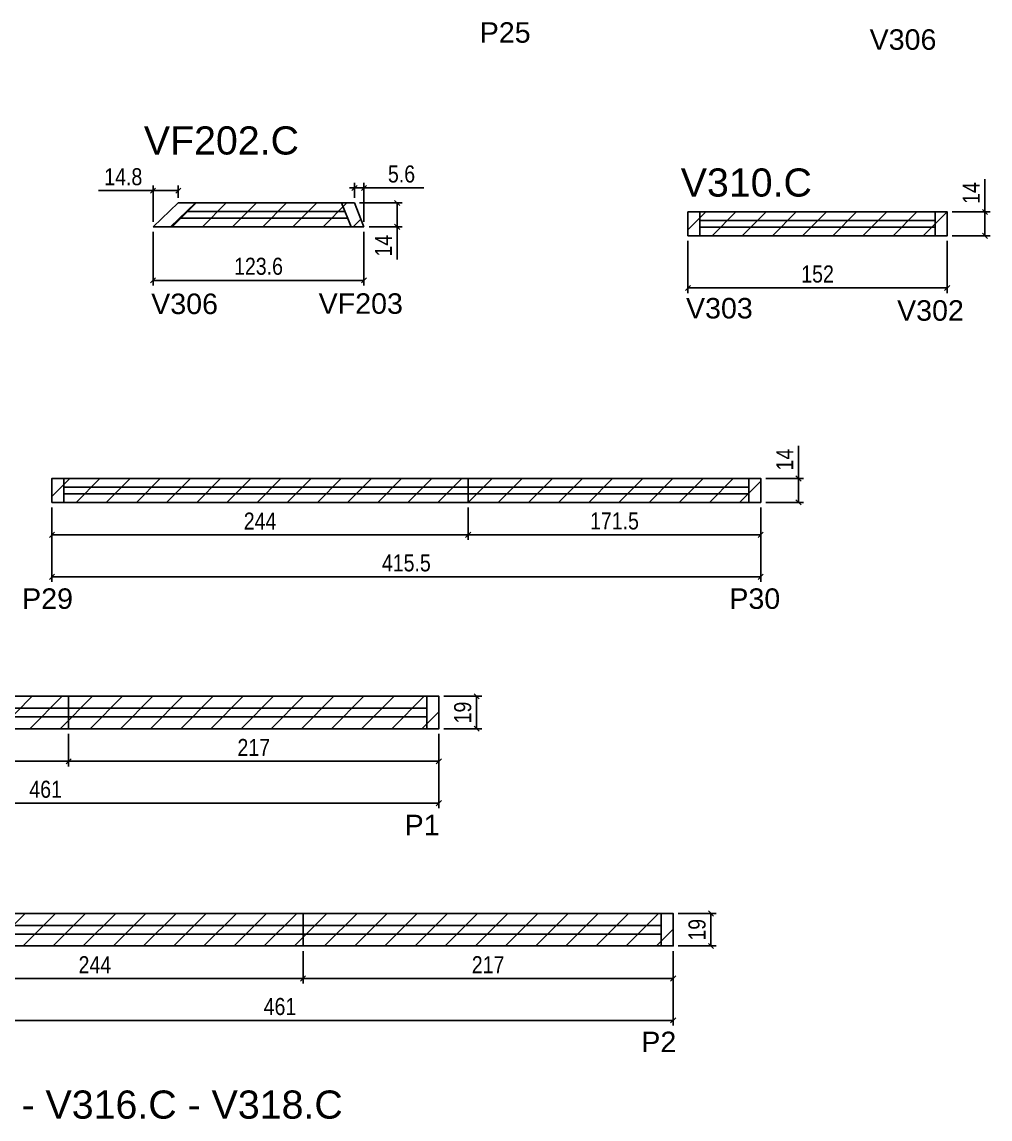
# Model space of a CAD drawing. Header units: millimetres. Extents: x 3391 to 4757, y -286 to 2446.
# Drawn here: x 4059 to 4626, y 424 to 1067 of the extents above; entities that cross this region are included whole.
import ezdxf

# ---------------------------------------------------------------- set-up
doc = ezdxf.new("R2010")
doc.units = ezdxf.units.MM
for name, color, linetype in [('5', 5, 'Continuous'), ('COTA', 241, 'Continuous'), ('NOMENCLATURA', 7, 'Continuous'), ('Painéis', 200, 'Continuous'), ('SARR_2.2x7', 40, 'Continuous'), ('SARR_EDITAR', 141, 'Continuous')]:
    doc.layers.add(name, color=color, linetype=linetype)
doc.layers.add('REAPROVEITAMENTO', color=251, linetype='Continuous', lineweight=9)
doc.styles.add('COTA TECNICA', font='techl___.ttf', dxfattribs={"height": 10})
doc.styles.add('COTA TECNICA-50', font='techl___.ttf', dxfattribs={"height": 10})
doc.styles.get("Standard").update_dxf_attribs({"font": 'arial.ttf'})
doc.dimstyles.new('COTA PAINEL-50', dxfattribs={"dimtxt": 10, "dimasz": 3, "dimexe": 3, "dimexo": 3, "dimgap": 3, "dimtad": 1, "dimdec": 1, "dimzin": 12, "dimdsep": 46, "dimtxsty": 'COTA TECNICA-50', "dimblk1": 'OBLIQUE', "dimblk2": 'OBLIQUE', "dimsah": 1, "dimcen": 0.9, "dimclrd": 4, "dimclre": 4, "dimclrt": 240, "dimadec": 1, "dimazin": 3, "dimtfac": 1, "dimtdec": 1, "dimtmove": 0, "dimatfit": 3, "dimfxl": 1, "dimtolj": 1, "dimtzin": 12, "dimarcsym": 0})
doc.dimstyles.new('PAINEL', dxfattribs={"dimtxt": 10, "dimasz": 3, "dimexe": 3, "dimexo": 3, "dimgap": 3, "dimtad": 1, "dimdec": 1, "dimzin": 12, "dimdsep": 46, "dimtxsty": 'COTA TECNICA', "dimblk1": 'OBLIQUE', "dimblk2": 'OBLIQUE', "dimsah": 1, "dimcen": 0.9, "dimclrd": 4, "dimclre": 4, "dimclrt": 240, "dimadec": 1, "dimazin": 3, "dimtfac": 1, "dimtdec": 1, "dimtmove": 0, "dimatfit": 3, "dimfxl": 1, "dimtolj": 1, "dimtzin": 12, "dimarcsym": 0})

# ---------------------------------------------------------------- blocks, each defined once
blk = doc.blocks.new('_Oblique')
at = {"color": 0, "linetype": 'ByBlock', "lineweight": -2}
blk.add_line((-0.5, -0.5), (0.5, 0.5), dxfattribs=at)
blk = doc.blocks.new('*D38')
at = {"layer": 'COTA', "color": 4, "linetype": 'ByBlock', "lineweight": -2, "transparency": 16777216}
for p, q in [((4076.21, 782.47), (4076.21, 763.42)), ((4320.21, 782.47), (4320.21, 763.42)), ((4076.21, 766.42), (4320.21, 766.42))]:
    blk.add_line(p, q, dxfattribs=at)
at = {"layer": 'Defpoints', "color": 0, "linetype": 'ByBlock', "transparency": 16777216}
for p in [(4076.21, 785.47), (4320.21, 785.47), (4320.21, 766.42)]:
    blk.add_point(p, dxfattribs=at)
at = {"layer": 'COTA', "color": 4, "linetype": 'ByBlock', "lineweight": -2, "transparency": 16777216, "xscale": 3, "yscale": 3, "zscale": 3, "rotation": 180}
blk.add_blockref('_Oblique', (4076.21, 766.42), dxfattribs=at)
at = {"layer": 'COTA', "color": 4, "linetype": 'ByBlock', "lineweight": -2, "transparency": 16777216, "xscale": 3, "yscale": 3, "zscale": 3}
blk.add_blockref('_Oblique', (4320.21, 766.42), dxfattribs=at)
at = {"layer": 'COTA', "color": 240, "linetype": 'ByBlock', "transparency": 16777216, "insert": (4198.21, 774.49), "char_height": 10, "attachment_point": 5, "style": 'COTA TECNICA-50'}
blk.add_mtext('\\A1;244', dxfattribs=at)
blk = doc.blocks.new('*D39')
at = {"layer": 'COTA', "color": 4, "linetype": 'ByBlock', "lineweight": -2, "transparency": 16777216}
for p, q in [((4320.21, 782.47), (4320.21, 763.42)), ((4491.71, 782.47), (4491.71, 763.42)), ((4320.21, 766.42), (4491.71, 766.42))]:
    blk.add_line(p, q, dxfattribs=at)
at = {"layer": 'Defpoints', "color": 0, "linetype": 'ByBlock', "transparency": 16777216}
for p in [(4320.21, 785.47), (4491.71, 785.47), (4491.71, 766.42)]:
    blk.add_point(p, dxfattribs=at)
at = {"layer": 'COTA', "color": 4, "linetype": 'ByBlock', "lineweight": -2, "transparency": 16777216, "xscale": 3, "yscale": 3, "zscale": 3, "rotation": 180}
blk.add_blockref('_Oblique', (4320.21, 766.42), dxfattribs=at)
at = {"layer": 'COTA', "color": 4, "linetype": 'ByBlock', "lineweight": -2, "transparency": 16777216, "xscale": 3, "yscale": 3, "zscale": 3}
blk.add_blockref('_Oblique', (4491.71, 766.42), dxfattribs=at)
at = {"layer": 'COTA', "color": 240, "linetype": 'ByBlock', "transparency": 16777216, "insert": (4405.96, 774.53), "char_height": 10, "attachment_point": 5, "style": 'COTA TECNICA-50'}
blk.add_mtext('\\A1;171.5', dxfattribs=at)
blk = doc.blocks.new('*D169')
at = {"layer": 'COTA', "color": 4, "lineweight": -2, "transparency": 16777216}
for p, q in [((4076.21, 782.47), (4076.21, 738.84)), ((4491.71, 782.47), (4491.71, 738.84)), ((4076.21, 741.84), (4491.71, 741.84))]:
    blk.add_line(p, q, dxfattribs=at)
at = {"layer": 'Defpoints', "color": 0, "transparency": 16777216}
for p in [(4076.21, 785.47), (4491.71, 785.47), (4491.71, 741.84)]:
    blk.add_point(p, dxfattribs=at)
at = {"layer": 'COTA', "color": 4, "lineweight": -2, "transparency": 16777216, "xscale": 3, "yscale": 3, "zscale": 3, "rotation": 180}
blk.add_blockref('_Oblique', (4076.21, 741.84), dxfattribs=at)
at = {"layer": 'COTA', "color": 4, "lineweight": -2, "transparency": 16777216, "xscale": 3, "yscale": 3, "zscale": 3}
blk.add_blockref('_Oblique', (4491.71, 741.84), dxfattribs=at)
at = {"layer": 'COTA', "color": 240, "transparency": 16777216, "insert": (4283.96, 749.95), "char_height": 10, "attachment_point": 5, "style": 'COTA TECNICA'}
blk.add_mtext('\\A1;415.5', dxfattribs=at)
blk = doc.blocks.new('*D170')
at = {"layer": 'COTA', "color": 4, "lineweight": -2, "transparency": 16777216}
for p, q in [((4513.83, 799.47), (4513.83, 818.59)), ((4494.71, 799.47), (4516.83, 799.47)), ((4513.83, 785.47), (4513.83, 799.47)), ((4494.71, 785.47), (4516.83, 785.47))]:
    blk.add_line(p, q, dxfattribs=at)
at = {"layer": 'Defpoints', "color": 0, "transparency": 16777216}
for p in [(4491.71, 799.47), (4513.83, 799.47), (4491.71, 785.47)]:
    blk.add_point(p, dxfattribs=at)
at = {"layer": 'COTA', "color": 4, "lineweight": -2, "transparency": 16777216, "xscale": 3, "yscale": 3, "zscale": 3}
for p, rotation in [((4513.83, 799.47), 90), ((4513.83, 785.47), 270)]:
    blk.add_blockref('_Oblique', p, dxfattribs=dict(at, rotation=rotation))
at = {"layer": 'COTA', "color": 240, "transparency": 16777216, "insert": (4505.76, 810.53), "char_height": 10, "attachment_point": 5, "rotation": 90, "style": 'COTA TECNICA'}
blk.add_mtext('\\A1;14', dxfattribs=at)
blk = doc.blocks.new('*D48')
at = {"layer": 'COTA', "color": 4, "linetype": 'ByBlock', "lineweight": -2, "transparency": 16777216}
for p, q in [((3842.02, 649.81), (3842.02, 630.76)), ((4086.02, 649.81), (4086.02, 630.76)), ((3842.02, 633.76), (4086.02, 633.76))]:
    blk.add_line(p, q, dxfattribs=at)
at = {"layer": 'Defpoints', "color": 0, "linetype": 'ByBlock', "transparency": 16777216}
for p in [(3842.02, 652.81), (4086.02, 652.81), (4086.02, 633.76)]:
    blk.add_point(p, dxfattribs=at)
at = {"layer": 'COTA', "color": 4, "linetype": 'ByBlock', "lineweight": -2, "transparency": 16777216, "xscale": 3, "yscale": 3, "zscale": 3, "rotation": 180}
blk.add_blockref('_Oblique', (3842.02, 633.76), dxfattribs=at)
at = {"layer": 'COTA', "color": 4, "linetype": 'ByBlock', "lineweight": -2, "transparency": 16777216, "xscale": 3, "yscale": 3, "zscale": 3}
blk.add_blockref('_Oblique', (4086.02, 633.76), dxfattribs=at)
at = {"layer": 'COTA', "color": 240, "linetype": 'ByBlock', "transparency": 16777216, "insert": (3964.02, 641.83), "char_height": 10, "attachment_point": 5, "style": 'COTA TECNICA-50'}
blk.add_mtext('\\A1;244', dxfattribs=at)
blk = doc.blocks.new('*D49')
at = {"layer": 'COTA', "color": 4, "linetype": 'ByBlock', "lineweight": -2, "transparency": 16777216}
for p, q in [((4086.02, 649.81), (4086.02, 630.76)), ((4303.02, 649.81), (4303.02, 630.76)), ((4086.02, 633.76), (4303.02, 633.76))]:
    blk.add_line(p, q, dxfattribs=at)
at = {"layer": 'Defpoints', "color": 0, "linetype": 'ByBlock', "transparency": 16777216}
for p in [(4086.02, 652.81), (4303.02, 652.81), (4303.02, 633.76)]:
    blk.add_point(p, dxfattribs=at)
at = {"layer": 'COTA', "color": 4, "linetype": 'ByBlock', "lineweight": -2, "transparency": 16777216, "xscale": 3, "yscale": 3, "zscale": 3, "rotation": 180}
blk.add_blockref('_Oblique', (4086.02, 633.76), dxfattribs=at)
at = {"layer": 'COTA', "color": 4, "linetype": 'ByBlock', "lineweight": -2, "transparency": 16777216, "xscale": 3, "yscale": 3, "zscale": 3}
blk.add_blockref('_Oblique', (4303.02, 633.76), dxfattribs=at)
at = {"layer": 'COTA', "color": 240, "linetype": 'ByBlock', "transparency": 16777216, "insert": (4194.52, 641.83), "char_height": 10, "attachment_point": 5, "style": 'COTA TECNICA-50'}
blk.add_mtext('\\A1;217', dxfattribs=at)
blk = doc.blocks.new('*D175')
at = {"layer": 'COTA', "color": 4, "lineweight": -2, "transparency": 16777216}
for p, q in [((3842.02, 649.81), (3842.02, 606.18)), ((4303.02, 649.81), (4303.02, 606.18)), ((3842.02, 609.18), (4303.02, 609.18))]:
    blk.add_line(p, q, dxfattribs=at)
at = {"layer": 'Defpoints', "color": 0, "transparency": 16777216}
for p in [(3842.02, 652.81), (4303.02, 652.81), (4303.02, 609.18)]:
    blk.add_point(p, dxfattribs=at)
at = {"layer": 'COTA', "color": 4, "lineweight": -2, "transparency": 16777216, "xscale": 3, "yscale": 3, "zscale": 3, "rotation": 180}
blk.add_blockref('_Oblique', (3842.02, 609.18), dxfattribs=at)
at = {"layer": 'COTA', "color": 4, "lineweight": -2, "transparency": 16777216, "xscale": 3, "yscale": 3, "zscale": 3}
blk.add_blockref('_Oblique', (4303.02, 609.18), dxfattribs=at)
at = {"layer": 'COTA', "color": 240, "transparency": 16777216, "insert": (4072.52, 617.28), "char_height": 10, "attachment_point": 5, "style": 'COTA TECNICA'}
blk.add_mtext('\\A1;461', dxfattribs=at)
blk = doc.blocks.new('*D6')
at = {"layer": 'COTA', "color": 4, "lineweight": -2, "transparency": 16777216}
for p, q in [((4306.02, 671.81), (4328.14, 671.81)), ((4325.14, 652.81), (4325.14, 671.81)), ((4306.02, 652.81), (4328.14, 652.81))]:
    blk.add_line(p, q, dxfattribs=at)
at = {"layer": 'Defpoints', "color": 0, "transparency": 16777216}
for p in [(4303.02, 671.81), (4325.14, 671.81), (4303.02, 652.81)]:
    blk.add_point(p, dxfattribs=at)
at = {"layer": 'COTA', "color": 4, "lineweight": -2, "transparency": 16777216, "xscale": 3, "yscale": 3, "zscale": 3}
for p, rotation in [((4325.14, 671.81), 90), ((4325.14, 652.81), 270)]:
    blk.add_blockref('_Oblique', p, dxfattribs=dict(at, rotation=rotation))
at = {"layer": 'COTA', "color": 240, "transparency": 16777216, "insert": (4317.05, 662.31), "char_height": 10, "attachment_point": 5, "rotation": 90, "style": 'COTA TECNICA'}
blk.add_mtext('\\A1;19', dxfattribs=at)
blk = doc.blocks.new('*D132')
at = {"layer": 'COTA', "color": 4, "linetype": 'ByBlock', "lineweight": -2, "transparency": 16777216}
for p, q in [((3979.39, 522.5), (3979.39, 503.45)), ((4223.39, 522.5), (4223.39, 503.45)), ((3979.39, 506.45), (4223.39, 506.45))]:
    blk.add_line(p, q, dxfattribs=at)
at = {"layer": 'Defpoints', "color": 0, "linetype": 'ByBlock', "transparency": 16777216}
for p in [(3979.39, 525.5), (4223.39, 525.5), (4223.39, 506.45)]:
    blk.add_point(p, dxfattribs=at)
at = {"layer": 'COTA', "color": 4, "linetype": 'ByBlock', "lineweight": -2, "transparency": 16777216, "xscale": 3, "yscale": 3, "zscale": 3, "rotation": 180}
blk.add_blockref('_Oblique', (3979.39, 506.45), dxfattribs=at)
at = {"layer": 'COTA', "color": 4, "linetype": 'ByBlock', "lineweight": -2, "transparency": 16777216, "xscale": 3, "yscale": 3, "zscale": 3}
blk.add_blockref('_Oblique', (4223.39, 506.45), dxfattribs=at)
at = {"layer": 'COTA', "color": 240, "linetype": 'ByBlock', "transparency": 16777216, "insert": (4101.39, 514.52), "char_height": 10, "attachment_point": 5, "style": 'COTA TECNICA-50'}
blk.add_mtext('\\A1;244', dxfattribs=at)
blk = doc.blocks.new('*D95')
at = {"layer": 'COTA', "color": 4, "linetype": 'ByBlock', "lineweight": -2, "transparency": 16777216}
for p, q in [((4223.39, 522.5), (4223.39, 503.45)), ((4440.39, 522.5), (4440.39, 503.45)), ((4223.39, 506.45), (4440.39, 506.45))]:
    blk.add_line(p, q, dxfattribs=at)
at = {"layer": 'Defpoints', "color": 0, "linetype": 'ByBlock', "transparency": 16777216}
for p in [(4223.39, 525.5), (4440.39, 525.5), (4440.39, 506.45)]:
    blk.add_point(p, dxfattribs=at)
at = {"layer": 'COTA', "color": 4, "linetype": 'ByBlock', "lineweight": -2, "transparency": 16777216, "xscale": 3, "yscale": 3, "zscale": 3, "rotation": 180}
blk.add_blockref('_Oblique', (4223.39, 506.45), dxfattribs=at)
at = {"layer": 'COTA', "color": 4, "linetype": 'ByBlock', "lineweight": -2, "transparency": 16777216, "xscale": 3, "yscale": 3, "zscale": 3}
blk.add_blockref('_Oblique', (4440.39, 506.45), dxfattribs=at)
at = {"layer": 'COTA', "color": 240, "linetype": 'ByBlock', "transparency": 16777216, "insert": (4331.89, 514.52), "char_height": 10, "attachment_point": 5, "style": 'COTA TECNICA-50'}
blk.add_mtext('\\A1;217', dxfattribs=at)
blk = doc.blocks.new('*D196')
at = {"layer": 'COTA', "color": 4, "lineweight": -2, "transparency": 16777216}
for p, q in [((3979.39, 522.5), (3979.39, 478.87)), ((4440.39, 522.5), (4440.39, 478.87)), ((3979.39, 481.87), (4440.39, 481.87))]:
    blk.add_line(p, q, dxfattribs=at)
at = {"layer": 'Defpoints', "color": 0, "transparency": 16777216}
for p in [(3979.39, 525.5), (4440.39, 525.5), (4440.39, 481.87)]:
    blk.add_point(p, dxfattribs=at)
at = {"layer": 'COTA', "color": 4, "lineweight": -2, "transparency": 16777216, "xscale": 3, "yscale": 3, "zscale": 3, "rotation": 180}
blk.add_blockref('_Oblique', (3979.39, 481.87), dxfattribs=at)
at = {"layer": 'COTA', "color": 4, "lineweight": -2, "transparency": 16777216, "xscale": 3, "yscale": 3, "zscale": 3}
blk.add_blockref('_Oblique', (4440.39, 481.87), dxfattribs=at)
at = {"layer": 'COTA', "color": 240, "transparency": 16777216, "insert": (4209.89, 489.97), "char_height": 10, "attachment_point": 5, "style": 'COTA TECNICA'}
blk.add_mtext('\\A1;461', dxfattribs=at)
blk = doc.blocks.new('*D96')
at = {"layer": 'COTA', "color": 4, "lineweight": -2, "transparency": 16777216}
for p, q in [((4443.39, 544.5), (4465.51, 544.5)), ((4462.51, 525.5), (4462.51, 544.5)), ((4443.39, 525.5), (4465.51, 525.5))]:
    blk.add_line(p, q, dxfattribs=at)
at = {"layer": 'Defpoints', "color": 0, "transparency": 16777216}
for p in [(4440.39, 544.5), (4462.51, 544.5), (4440.39, 525.5)]:
    blk.add_point(p, dxfattribs=at)
at = {"layer": 'COTA', "color": 4, "lineweight": -2, "transparency": 16777216, "xscale": 3, "yscale": 3, "zscale": 3}
for p, rotation in [((4462.51, 544.5), 90), ((4462.51, 525.5), 270)]:
    blk.add_blockref('_Oblique', p, dxfattribs=dict(at, rotation=rotation))
at = {"layer": 'COTA', "color": 240, "transparency": 16777216, "insert": (4454.42, 535), "char_height": 10, "attachment_point": 5, "rotation": 90, "style": 'COTA TECNICA'}
blk.add_mtext('\\A1;19', dxfattribs=at)
blk = doc.blocks.new('*D92')
at = {"layer": 'Defpoints', "color": 0, "transparency": 16777216}
for p in [(4135.48, 946.96), (4259.13, 946.96), (4135.48, 915.54)]:
    blk.add_point(p, dxfattribs=at)
at = {"layer": 'Painéis', "color": 4, "lineweight": -2, "transparency": 16777216}
for p, q in [((4135.48, 943.96), (4135.48, 912.54)), ((4259.13, 943.96), (4259.13, 912.54)), ((4259.13, 915.54), (4135.48, 915.54))]:
    blk.add_line(p, q, dxfattribs=at)
at = {"layer": 'Painéis', "color": 4, "lineweight": -2, "transparency": 16777216, "xscale": 3, "yscale": 3, "zscale": 3, "rotation": 180}
blk.add_blockref('_Oblique', (4135.48, 915.54), dxfattribs=at)
at = {"layer": 'Painéis', "color": 4, "lineweight": -2, "transparency": 16777216, "xscale": 3, "yscale": 3, "zscale": 3}
blk.add_blockref('_Oblique', (4259.13, 915.54), dxfattribs=at)
at = {"layer": 'Painéis', "color": 240, "transparency": 16777216, "insert": (4197.3, 923.76), "char_height": 10, "attachment_point": 5, "style": 'COTA TECNICA'}
blk.add_mtext('\\A1;123.6', dxfattribs=at)
blk = doc.blocks.new('*D93')
at = {"layer": 'Defpoints', "color": 0, "transparency": 16777216}
for p in [(4253.55, 960.96), (4259.13, 946.96), (4278.6, 946.96)]:
    blk.add_point(p, dxfattribs=at)
at = {"layer": 'Painéis', "color": 4, "lineweight": -2, "transparency": 16777216}
for p, q in [((4256.55, 960.96), (4281.6, 960.96)), ((4278.6, 960.96), (4278.6, 946.96)), ((4262.13, 946.96), (4281.6, 946.96)), ((4278.6, 946.96), (4278.6, 927.85))]:
    blk.add_line(p, q, dxfattribs=at)
at = {"layer": 'Painéis', "color": 4, "lineweight": -2, "transparency": 16777216, "xscale": 3, "yscale": 3, "zscale": 3}
for p, rotation in [((4278.6, 960.96), 90), ((4278.6, 946.96), 270)]:
    blk.add_blockref('_Oblique', p, dxfattribs=dict(at, rotation=rotation))
at = {"layer": 'Painéis', "color": 240, "transparency": 16777216, "insert": (4270.53, 935.9), "char_height": 10, "attachment_point": 5, "rotation": 90, "style": 'COTA TECNICA'}
blk.add_mtext('\\A1;14', dxfattribs=at)
blk = doc.blocks.new('*D94')
at = {"layer": 'Defpoints', "color": 0, "transparency": 16777216}
for p in [(4253.55, 969.74), (4253.55, 960.96), (4259.13, 946.96)]:
    blk.add_point(p, dxfattribs=at)
at = {"layer": 'Painéis', "color": 4, "lineweight": -2, "transparency": 16777216}
for p, q in [((4253.55, 963.96), (4253.55, 972.74)), ((4259.13, 949.96), (4259.13, 972.74)), ((4253.55, 969.74), (4250.55, 969.74)), ((4253.55, 969.74), (4259.13, 969.74)), ((4259.13, 969.74), (4294.22, 969.74))]:
    blk.add_line(p, q, dxfattribs=at)
at = {"layer": 'Painéis', "color": 4, "lineweight": -2, "transparency": 16777216, "xscale": 3, "yscale": 3, "zscale": 3}
blk.add_blockref('_Oblique', (4253.55, 969.74), dxfattribs=at)
at = {"layer": 'Painéis', "color": 4, "lineweight": -2, "transparency": 16777216, "xscale": 3, "yscale": 3, "zscale": 3, "rotation": 180}
blk.add_blockref('_Oblique', (4259.13, 969.74), dxfattribs=at)
at = {"layer": 'Painéis', "color": 240, "transparency": 16777216, "insert": (4281.14, 977.85), "char_height": 10, "attachment_point": 5, "style": 'COTA TECNICA'}
blk.add_mtext('\\A1;5.6', dxfattribs=at)
blk = doc.blocks.new('*D195')
at = {"layer": 'Defpoints', "color": 0, "transparency": 16777216}
for p in [(4135.48, 968.14), (4150.27, 960.96), (4135.48, 946.96)]:
    blk.add_point(p, dxfattribs=at)
at = {"layer": 'Painéis', "color": 4, "lineweight": -2, "transparency": 16777216}
for p, q in [((4135.48, 949.96), (4135.48, 971.14)), ((4150.27, 963.96), (4150.27, 971.14)), ((4135.48, 968.14), (4103.6, 968.14)), ((4150.27, 968.14), (4135.48, 968.14))]:
    blk.add_line(p, q, dxfattribs=at)
at = {"layer": 'Painéis', "color": 4, "lineweight": -2, "transparency": 16777216, "xscale": 3, "yscale": 3, "zscale": 3, "rotation": 180}
blk.add_blockref('_Oblique', (4135.48, 968.14), dxfattribs=at)
at = {"layer": 'Painéis', "color": 4, "lineweight": -2, "transparency": 16777216, "xscale": 3, "yscale": 3, "zscale": 3}
blk.add_blockref('_Oblique', (4150.27, 968.14), dxfattribs=at)
at = {"layer": 'Painéis', "color": 240, "transparency": 16777216, "insert": (4118.04, 976.23), "char_height": 10, "attachment_point": 5, "style": 'COTA TECNICA'}
blk.add_mtext('\\A1;14.8', dxfattribs=at)
blk = doc.blocks.new('*D152')
at = {"layer": 'COTA', "color": 4, "linetype": 'ByBlock', "lineweight": -2, "transparency": 16777216}
for p, q in [((4449, 938.69), (4449, 908.13)), ((4601, 938.69), (4601, 908.13)), ((4449, 911.13), (4601, 911.13))]:
    blk.add_line(p, q, dxfattribs=at)
at = {"layer": 'Defpoints', "color": 0, "linetype": 'ByBlock', "transparency": 16777216}
for p in [(4449, 941.69), (4601, 941.69), (4601, 911.13)]:
    blk.add_point(p, dxfattribs=at)
at = {"layer": 'COTA', "color": 4, "linetype": 'ByBlock', "lineweight": -2, "transparency": 16777216, "xscale": 3, "yscale": 3, "zscale": 3, "rotation": 180}
blk.add_blockref('_Oblique', (4449, 911.13), dxfattribs=at)
at = {"layer": 'COTA', "color": 4, "linetype": 'ByBlock', "lineweight": -2, "transparency": 16777216, "xscale": 3, "yscale": 3, "zscale": 3}
blk.add_blockref('_Oblique', (4601, 911.13), dxfattribs=at)
at = {"layer": 'COTA', "color": 240, "linetype": 'ByBlock', "transparency": 16777216, "insert": (4525, 919.24), "char_height": 10, "attachment_point": 5, "style": 'COTA TECNICA-50'}
blk.add_mtext('\\A1;152', dxfattribs=at)
blk = doc.blocks.new('*D153')
at = {"layer": 'COTA', "color": 4, "lineweight": -2, "transparency": 16777216}
for p, q in [((4623.12, 955.69), (4623.12, 974.8)), ((4604, 955.69), (4626.12, 955.69)), ((4623.12, 941.69), (4623.12, 955.69)), ((4604, 941.69), (4626.12, 941.69))]:
    blk.add_line(p, q, dxfattribs=at)
at = {"layer": 'Defpoints', "color": 0, "transparency": 16777216}
for p in [(4601, 955.69), (4623.12, 955.69), (4601, 941.69)]:
    blk.add_point(p, dxfattribs=at)
at = {"layer": 'COTA', "color": 4, "lineweight": -2, "transparency": 16777216, "xscale": 3, "yscale": 3, "zscale": 3}
for p, rotation in [((4623.12, 955.69), 90), ((4623.12, 941.69), 270)]:
    blk.add_blockref('_Oblique', p, dxfattribs=dict(at, rotation=rotation))
at = {"layer": 'COTA', "color": 240, "transparency": 16777216, "insert": (4615.04, 966.75), "char_height": 10, "attachment_point": 5, "rotation": 90, "style": 'COTA TECNICA'}
blk.add_mtext('\\A1;14', dxfattribs=at)

msp = doc.modelspace()

# ---------------------------------------------------------------- hatches: boundary and pattern name
at = {"layer": 'REAPROVEITAMENTO'}
h = msp.add_hatch(dxfattribs=at)
h.set_pattern_fill('ANSI31', color=256, scale=100, style=0)
h.set_pattern_definition([(45, (5200.55, 4139.75), (-8.838835, 8.838835), [])])
h.paths.add_polyline_path([(4259.13, 946.96), (4253.55, 960.96), (4150.27, 960.96), (4135.48, 946.96)])
h = msp.add_hatch(dxfattribs=at)
h.set_pattern_fill('ANSI31', color=256, scale=100, style=0)
h.set_pattern_definition([(45, (5499.276, 4134.475), (-8.838835, 8.838835), [])])
h.paths.add_polyline_path([(4601, 941.69), (4601, 955.69), (4449, 955.69), (4449, 941.69)])
h = msp.add_hatch(dxfattribs=at)
h.set_pattern_fill('ANSI31', color=256, scale=100, style=0)
h.set_pattern_definition([(45, (5126.492, 3978.258), (-8.838835, 8.838835), [])])
h.paths.add_polyline_path([(4491.71, 785.47), (4491.71, 799.47), (4076.21, 799.47), (4076.21, 785.47)])
h = msp.add_hatch(dxfattribs=at)
h.set_pattern_fill('ANSI31', color=256, scale=100, style=0)
h.set_pattern_definition([(45, (4892.299, 3850.602), (-8.838835, 8.838835), [])])
h.paths.add_polyline_path([(4303.02, 652.81), (4303.02, 671.81), (3842.02, 671.81), (3842.02, 652.81)])
h = msp.add_hatch(dxfattribs=at)
h.set_pattern_fill('ANSI31', color=256, scale=100, style=0)
h.set_pattern_definition([(45, (5029.671, 3723.288), (-8.838835, 8.838835), [])])
h.paths.add_polyline_path([(4440.39, 525.5), (4440.39, 544.5), (3979.39, 544.5), (3979.39, 525.5)])

# ---------------------------------------------------------------- linework, layer by layer
at = {"layer": 'Painéis'}
for p, q in [((4150.27, 960.96), (4135.48, 946.96)), ((4253.55, 960.96), (4150.27, 960.96)), ((4259.13, 946.96), (4253.55, 960.96)), ((4135.48, 946.96), (4259.13, 946.96))]:
    msp.add_line(p, q, dxfattribs=at)
msp.add_lwpolyline([(4449, 955.69), (4449, 941.69), (4601, 941.69), (4601, 955.69), (4449, 955.69)], dxfattribs=at)
for points in [[(4320.21, 785.47), (4076.21, 785.47), (4076.21, 799.47), (4320.21, 799.47)], [(4320.21, 799.47), (4491.71, 799.47), (4491.71, 785.47), (4320.21, 785.47)], [(4086.02, 652.81), (3842.02, 652.81), (3842.02, 671.81), (4086.02, 671.81)], [(4086.02, 671.81), (4303.02, 671.81), (4303.02, 652.81), (4086.02, 652.81)], [(4223.39, 525.5), (3979.39, 525.5), (3979.39, 544.5), (4223.39, 544.5)], [(4223.39, 544.5), (4440.39, 544.5), (4440.39, 525.5), (4223.39, 525.5)]]:
    msp.add_lwpolyline(points, close=True, dxfattribs=at)
at = {"layer": 'SARR_2.2x7', "linetype": 'Continuous'}
for p, q in [((4160.45, 960.96), (4145.66, 946.96)), ((4251.59, 946.96), (4246.02, 960.96)), ((4456, 955.69), (4456, 941.69)), ((4594, 955.69), (4594, 941.69)), ((4083.21, 799.47), (4083.21, 785.47)), ((4484.71, 799.47), (4484.71, 785.47)), ((4296.02, 671.81), (4296.02, 652.81)), ((3849.02, 664.81), (4086.02, 664.81)), ((4086.02, 664.81), (4296.02, 664.81)), ((4086.02, 659.81), (3849.02, 659.81)), ((4296.02, 659.81), (4086.02, 659.81)), ((4433.39, 544.5), (4433.39, 525.5)), ((3986.39, 537.5), (4223.39, 537.5)), ((4223.39, 537.5), (4433.39, 537.5)), ((4223.39, 532.5), (3986.39, 532.5)), ((4433.39, 532.5), (4223.39, 532.5))]:
    msp.add_line(p, q, dxfattribs=at)
at = {"layer": 'SARR_EDITAR', "linetype": 'Continuous'}
for p, q in [((4150.94, 951.96), (4249.6, 951.96)), ((4248.01, 955.96), (4155.17, 955.96)), ((4594, 950.69), (4456, 950.69)), ((4456, 946.69), (4594, 946.69)), ((4083.21, 794.47), (4320.21, 794.47)), ((4320.21, 794.47), (4484.71, 794.47)), ((4320.21, 790.47), (4083.21, 790.47)), ((4484.71, 790.47), (4320.21, 790.47))]:
    msp.add_line(p, q, dxfattribs=at)

# ---------------------------------------------------------------- texts
at = {"layer": '5', "linetype": 'Continuous'}
for s, p in [('P25', (4326.99, 1054.83)), ('V306', (4555.52, 1050.7)), ('V306', (4134.41, 895.82)), ('VF203', (4232.55, 895.98)), ('V303', (4447.88, 893.25)), ('V302', (4571.62, 891.92)), ('P29', (4058.74, 723.06)), ('P30', (4473.29, 723.06)), ('P1', (4282.96, 590.4)), ('P2', (4421.69, 463.29))]:
    msp.add_text(s, height=12, rotation=359.99996, dxfattribs=at).set_placement(p)
at = {"layer": 'NOMENCLATURA', "linetype": 'Continuous'}
for s, p in [('VF202.C', (4130.09, 989.31)), ('V310.C', (4444.81, 964.66)), ('V314.C - V316.C - V318.C', (3975.11, 424.31))]:
    msp.add_text(s, height=16.5, dxfattribs=at).set_placement(p)

# ---------------------------------------------------------------- dimensions: what is measured, and where the dimension line sits
at = {"layer": 'COTA'}
for base, p1, p2, picture, middle in [((4623.12, 955.69), (4601, 941.69), (4601, 955.69), '*D153', (4615.04, 966.75)), ((4513.83, 799.47), (4491.71, 785.47), (4491.71, 799.47), '*D170', (4505.76, 810.53)), ((4325.14, 671.81), (4303.02, 652.81), (4303.02, 671.81), '*D6', (4317.05, 662.31)), ((4462.51, 544.5), (4440.39, 525.5), (4440.39, 544.5), '*D96', (4454.42, 535))]:
    dim = msp.add_linear_dim(base=base, p1=p1, p2=p2, angle=90, dimstyle='PAINEL', dxfattribs=at)
    dim.commit()
    dim.dimension.update_dxf_attribs({"geometry": picture, "text_midpoint": middle})
at = {"layer": 'COTA', "color": 1, "linetype": 'ByBlock'}
for base, p1, p2, picture, middle in [((4601, 911.13), (4449, 941.69), (4601, 941.69), '*D152', (4525, 919.24)), ((4320.21, 766.42), (4076.21, 785.47), (4320.21, 785.47), '*D38', (4198.21, 774.49)), ((4491.71, 766.42), (4320.21, 785.47), (4491.71, 785.47), '*D39', (4405.96, 774.53)), ((4086.02, 633.76), (3842.02, 652.81), (4086.02, 652.81), '*D48', (3964.02, 641.83)), ((4303.02, 633.76), (4086.02, 652.81), (4303.02, 652.81), '*D49', (4194.52, 641.83)), ((4223.39, 506.45), (3979.39, 525.5), (4223.39, 525.5), '*D132', (4101.39, 514.52)), ((4440.39, 506.45), (4223.39, 525.5), (4440.39, 525.5), '*D95', (4331.89, 514.52))]:
    dim = msp.add_linear_dim(base=base, p1=p1, p2=p2, dimstyle='COTA PAINEL-50', override={"dimarcsym": 1}, dxfattribs=at)
    dim.commit()
    dim.dimension.update_dxf_attribs({"geometry": picture, "text_midpoint": middle})
at = {"layer": 'COTA'}
for base, p1, p2, picture, middle in [((4491.71, 741.84), (4076.21, 785.47), (4491.71, 785.47), '*D169', (4283.96, 749.95)), ((4303.02, 609.18), (3842.02, 652.81), (4303.02, 652.81), '*D175', (4072.52, 617.28)), ((4440.39, 481.87), (3979.39, 525.5), (4440.39, 525.5), '*D196', (4209.89, 489.97))]:
    dim = msp.add_linear_dim(base=base, p1=p1, p2=p2, dimstyle='PAINEL', dxfattribs=at)
    dim.commit()
    dim.dimension.update_dxf_attribs({"geometry": picture, "text_midpoint": middle})
at = {"layer": 'Painéis'}
dim = msp.add_linear_dim(base=(4253.55, 969.74), p1=(4259.13, 946.96), p2=(4253.55, 960.96), dimstyle='PAINEL', dxfattribs=at)
dim.commit()
dim.dimension.update_dxf_attribs({"geometry": '*D94', "text_midpoint": (4281.14, 969.74), "dimtype": 160})
for base, p1, p2, picture, middle in [((4135.48, 968.14), (4150.27, 960.96), (4135.48, 946.96), '*D195', (4118.04, 976.23)), ((4135.4795, 915.5394), (4259.1291, 946.9627), (4135.4795, 946.9627), '*D92', (4197.3043, 923.7587))]:
    dim = msp.add_linear_dim(base=base, p1=p1, p2=p2, dimstyle='PAINEL', dxfattribs=at)
    dim.commit()
    dim.dimension.update_dxf_attribs({"geometry": picture, "text_midpoint": middle})
dim = msp.add_linear_dim(base=(4278.6, 946.96), p1=(4253.55, 960.96), p2=(4259.13, 946.96), angle=90, dimstyle='PAINEL', dxfattribs=at)
dim.commit()
dim.dimension.update_dxf_attribs({"geometry": '*D93', "text_midpoint": (4270.53, 935.9)})

doc.saveas('drawing.dxf')
